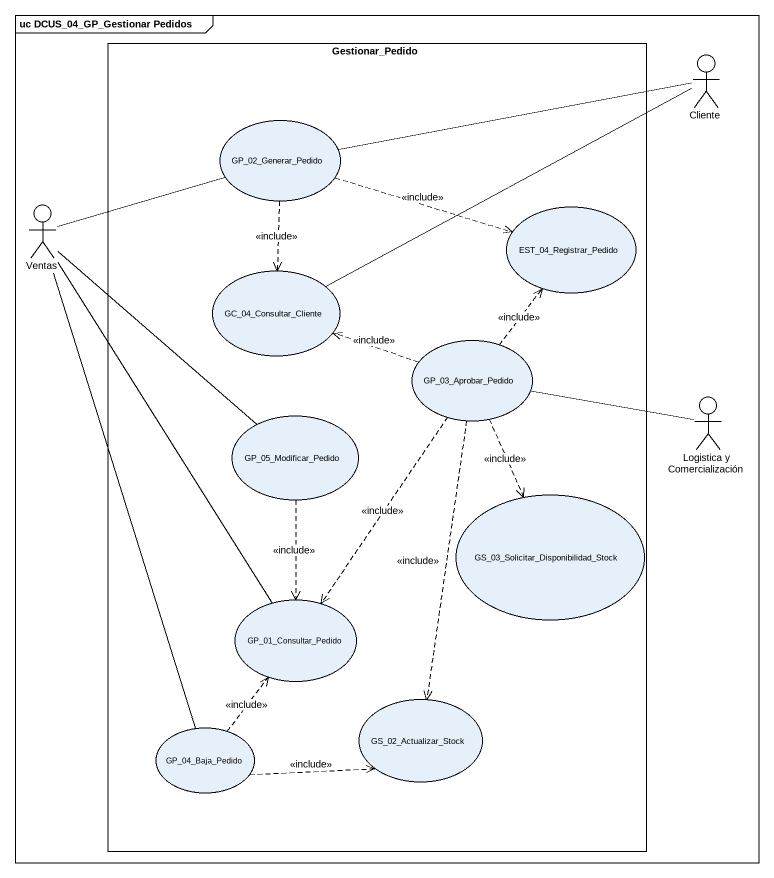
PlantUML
@startuml
mainframe uc DCUS_04_GP_Gestionar Pedidos
rectangle Gestionar_Pedido {
  usecase GP_02_Generar_Pedido
  usecase EST_04_Registrar_Pedido
  usecase GC_04_Consultar_Cliente
  usecase GP_03_Aprobar_Pedido
  usecase GP_05_Modificar_Pedido
  usecase "GS_03_Solicitar_Disponibilidad_Stock" as GS_03_Solicitar
  usecase GP_01_Consultar_Pedido
  usecase GS_02_Actualizar_Stock
  usecase GP_04_Baja_Pedido
}
actor Cliente
actor Ventas
actor "Logistica y Comercialización" as Logistica_y_Comercialización
Cliente -left- GP_02_Generar_Pedido
Cliente -left- GC_04_Consultar_Cliente
GP_02_Generar_Pedido .right.> EST_04_Registrar_Pedido : <<include>>
GP_02_Generar_Pedido ..> GC_04_Consultar_Cliente : <<include>>
Ventas -right- GP_02_Generar_Pedido
Ventas -- GP_05_Modificar_Pedido
Ventas -- GP_01_Consultar_Pedido
Ventas -- GP_04_Baja_Pedido
GP_03_Aprobar_Pedido .up.> EST_04_Registrar_Pedido : <<include>>
GP_03_Aprobar_Pedido .left.> GC_04_Consultar_Cliente : <<include>>
GP_03_Aprobar_Pedido ..> GS_03_Solicitar : <<include>>
GP_03_Aprobar_Pedido ..> GP_01_Consultar_Pedido : <<include>>
GP_03_Aprobar_Pedido ..> GS_02_Actualizar_Stock : <<include>>
Logistica_y_Comercialización -left- GP_03_Aprobar_Pedido
GP_05_Modificar_Pedido ..> GP_01_Consultar_Pedido : <<include>>
GP_04_Baja_Pedido .up.> GP_01_Consultar_Pedido : <<include>>
GP_04_Baja_Pedido .right.> GS_02_Actualizar_Stock : <<include>>
@enduml
